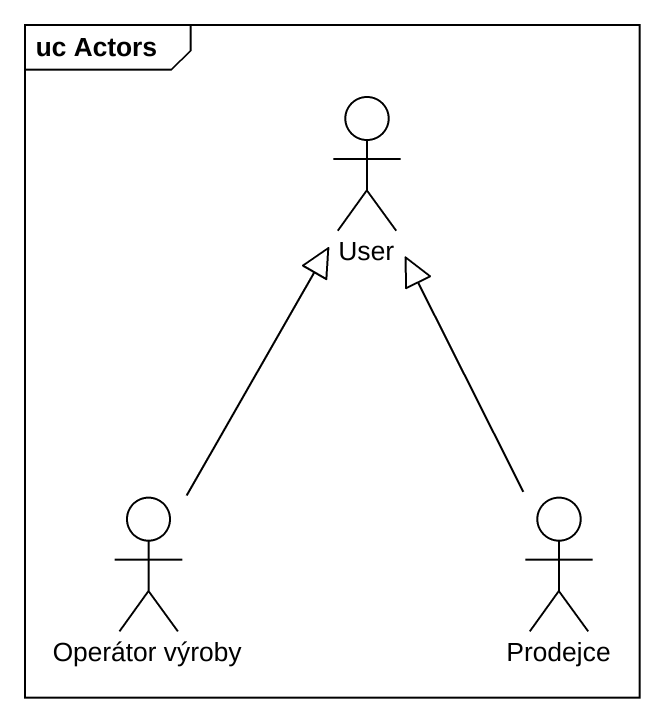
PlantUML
@startuml
mainframe uc Actors
actor User
actor "Operátor výroby" as Operátor_výroby
actor Prodejce
Operátor_výroby -up-|> User
Prodejce -up-|> User
@enduml
